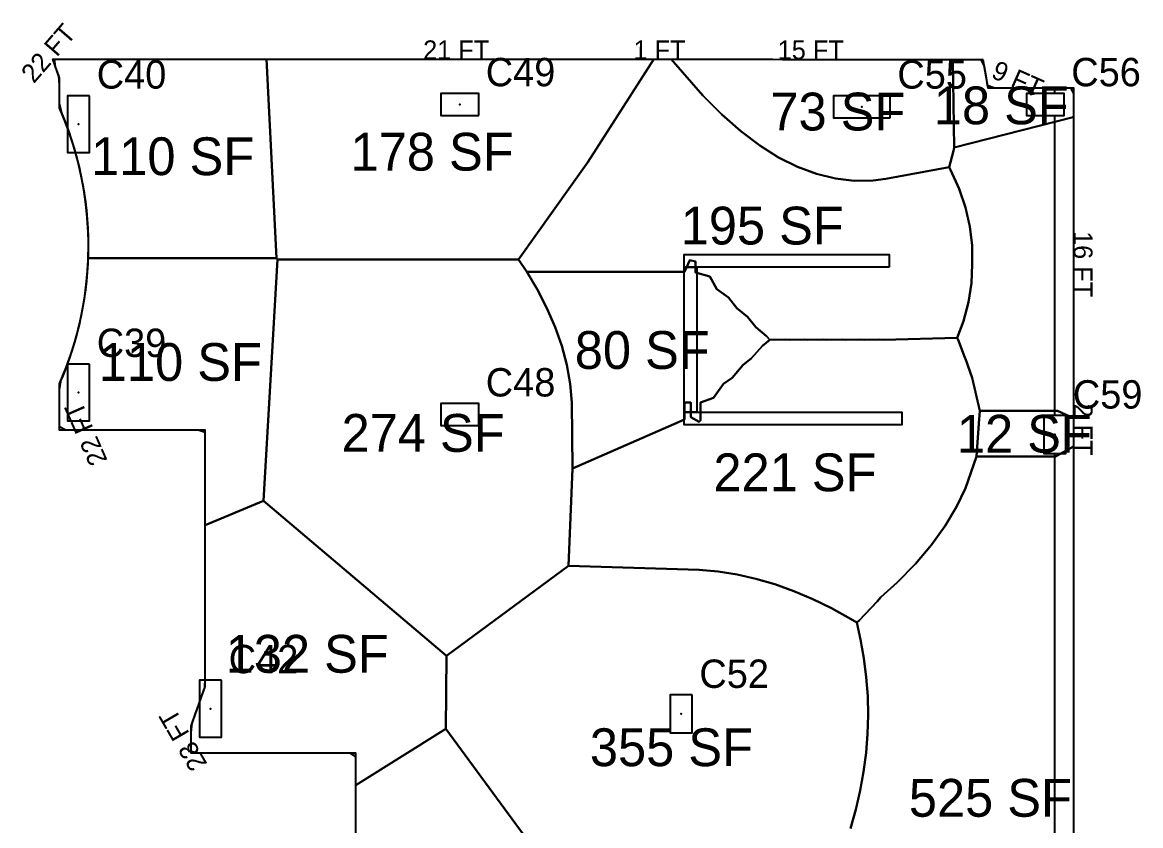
# Model space of a CAD drawing. Header units: metres. Extents: x 3272 to 9634, y 5311 to 56288.
# Drawn here: x 6108 to 6818, y 14502 to 15012 of the extents above; entities that cross this region are included whole.
import ezdxf
from ezdxf.enums import TextEntityAlignment as Align

# ---------------------------------------------------------------- set-up
doc = ezdxf.new("R2010")
doc.units = ezdxf.units.M
for name, color, linetype in [('BOUNDARY', 5, 'Continuous'), ('COL-LABEL', 2, 'Continuous'), ('COLS', 2, 'Continuous'), ('FLOOR_1_AREA_LABELS', 3, 'Continuous'), ('FLOOR_1_BOUNDARY', 5, 'Continuous'), ('FLOOR_1_COLUMNS', 7, 'Continuous'), ('FLOOR_1_FASCADE_COLUMNS', 30, 'Continuous'), ('FLOOR_1_FASCADE_WALLS', 4, 'Continuous'), ('FLOOR_1_LARGE_TRIBUTARY', 6, 'Continuous'), ('FLOOR_1_TRIBUTARY_COL_28', 2, 'Continuous'), ('FLOOR_1_TRIBUTARY_COL_29', 2, 'Continuous'), ('FLOOR_1_TRIBUTARY_COL_30', 2, 'Continuous'), ('FLOOR_1_TRIBUTARY_COL_31', 2, 'Continuous'), ('FLOOR_1_TRIBUTARY_COL_37', 2, 'Continuous'), ('FLOOR_1_TRIBUTARY_COL_41', 2, 'Continuous'), ('FLOOR_1_TRIBUTARY_COL_42', 2, 'Continuous'), ('FLOOR_1_TRIBUTARY_COL_43', 2, 'Continuous'), ('FLOOR_1_TRIBUTARY_COL_56', 2, 'Continuous'), ('FLOOR_1_TRIBUTARY_COL_61', 2, 'Continuous'), ('FLOOR_1_WALL_TRIBUTARY_33', 1, 'Continuous'), ('FLOOR_1_WALL_TRIBUTARY_34', 1, 'Continuous'), ('FLOOR_1_WALL_TRIBUTARY_35', 1, 'Continuous'), ('FLOOR_1_WALL_TRIBUTARY_39', 1, 'Continuous'), ('WALL', 4, 'Continuous')]:
    doc.layers.add(name, color=color, linetype=linetype)

msp = doc.modelspace()

# ---------------------------------------------------------------- linework, layer by layer
at = {"layer": 'BOUNDARY'}
msp.add_lwpolyline([(6319.76, 14439.93), (6319.76, 14547.93), (6215.23, 14547.93), (6215.23, 14564.93), (6224.23, 14590.22), (6224.23, 14752.84), (6131.79, 14752.84), (6131.79, 14782.16, 0.209129), (6131.79, 14957.41), (6131.79, 14976.15), (6127.51, 14988.21), (6717.76, 14988.15), (6720.76, 14970.15), (6775.28, 14970.15), (6775.28, 14074.09)], format="xyb", dxfattribs=at)
at = {"layer": 'COLS'}
for points in [[(6397.72, 14952.58), (6397.72, 14966.58), (6373.72, 14966.58), (6373.72, 14952.58)], [(6769.28, 14952.58), (6769.28, 14966.58), (6745.28, 14966.58), (6745.28, 14952.58)], [(6150.85, 14965.08), (6136.85, 14965.08), (6136.85, 14929.08), (6150.85, 14929.08)], [(6658.91, 14951.08), (6658.91, 14965.08), (6622.91, 14965.08), (6622.91, 14951.08)], [(6150.85, 14794.78), (6136.85, 14794.78), (6136.85, 14758.78), (6150.85, 14758.78)], [(6397.72, 14755.72), (6397.72, 14769.72), (6373.72, 14769.72), (6373.72, 14755.72)], [(6770.28, 14762.05), (6756.28, 14762.05), (6756.28, 14738.05), (6770.28, 14738.05)], [(6234.6, 14594.1), (6220.6, 14594.1), (6220.6, 14558.1), (6234.6, 14558.1)], [(6533.27, 14584.79), (6519.27, 14584.79), (6519.27, 14560.79), (6533.27, 14560.79)]]:
    msp.add_lwpolyline(points, close=True, dxfattribs=at)
at = {"layer": 'FLOOR_1_BOUNDARY'}
msp.add_lwpolyline([(6319.76, 14439.93), (6319.76, 14547.93), (6215.23, 14547.93), (6215.23, 14564.93), (6224.23, 14590.22), (6224.23, 14752.84), (6131.79, 14752.84), (6131.79, 14782.16), (6136.04, 14792.59), (6139.74, 14803.24), (6142.89, 14814.05), (6145.48, 14825.02), (6147.51, 14836.11), (6148.95, 14847.28), (6149.82, 14858.52), (6150.11, 14869.78), (6149.82, 14881.05), (6148.95, 14892.28), (6147.51, 14903.46), (6145.48, 14914.54), (6142.89, 14925.51), (6139.74, 14936.33), (6136.04, 14946.97), (6131.79, 14957.41), (6131.79, 14976.15), (6127.51, 14988.21), (6717.76, 14988.15), (6720.76, 14970.15), (6775.28, 14970.15), (6775.28, 14074.09)], dxfattribs=at)
at = {"layer": 'FLOOR_1_COLUMNS'}
for p in [(6385.72, 14959.58), (6757.28, 14959.58), (6640.91, 14958.08), (6143.85, 14947.08), (6143.85, 14776.78), (6385.72, 14762.72), (6763.28, 14750.05), (6227.6, 14576.1), (6526.27, 14572.79)]:
    msp.add_point(p, dxfattribs=at)
at = {"layer": 'FLOOR_1_FASCADE_COLUMNS'}
for points in [[(6149.87, 14860.41), (6150.03, 14866.41), (6150.05, 14872.41), (6149.89, 14878.4), (6149.56, 14884.39), (6149.1, 14890.38), (6148.43, 14896.34), (6147.66, 14902.29), (6146.64, 14908.2), (6145.56, 14914.1), (6144.21, 14919.94), (6142.82, 14925.78), (6141.14, 14931.54), (6139.41, 14937.29), (6137.44, 14942.95), (6135.38, 14948.59), (6133.12, 14954.14), (6131.79, 14959.88), (6131.79, 14965.88), (6131.79, 14971.88), (6131.21, 14977.78), (6129.2, 14983.44), (6128.45, 14988.21), (6134.45, 14988.21), (6140.45, 14988.21), (6146.45, 14988.21), (6152.45, 14988.21), (6158.45, 14988.21), (6164.45, 14988.21), (6170.45, 14988.2), (6176.45, 14988.2), (6182.45, 14988.2), (6188.45, 14988.2), (6194.45, 14988.2), (6200.45, 14988.2), (6206.45, 14988.2), (6212.45, 14988.2), (6218.45, 14988.2), (6224.45, 14988.2), (6230.45, 14988.2), (6236.45, 14988.2), (6242.45, 14988.2), (6248.45, 14988.2), (6254.45, 14988.2), (6260.45, 14988.2)], [(6260.45, 14988.2), (6266.45, 14988.2), (6272.45, 14988.19), (6278.45, 14988.19), (6284.45, 14988.19), (6290.45, 14988.19), (6296.45, 14988.19), (6302.45, 14988.19), (6308.45, 14988.19), (6314.45, 14988.19), (6320.45, 14988.19), (6326.45, 14988.19), (6332.45, 14988.19), (6338.45, 14988.19), (6344.45, 14988.19), (6350.45, 14988.19), (6356.45, 14988.19), (6362.45, 14988.19), (6368.45, 14988.19), (6374.45, 14988.19), (6380.45, 14988.18), (6386.45, 14988.18), (6392.45, 14988.18), (6398.45, 14988.18), (6404.45, 14988.18), (6410.45, 14988.18), (6416.45, 14988.18), (6422.45, 14988.18), (6428.45, 14988.18), (6434.45, 14988.18), (6440.45, 14988.18), (6446.45, 14988.18), (6452.45, 14988.18), (6458.45, 14988.18), (6464.45, 14988.18), (6470.45, 14988.18), (6476.45, 14988.18), (6482.45, 14988.17), (6488.45, 14988.17), (6494.45, 14988.17), (6500.45, 14988.17), (6506.45, 14988.17)], [(6518.45, 14988.17), (6524.45, 14988.17), (6530.45, 14988.17), (6536.45, 14988.17), (6542.45, 14988.17), (6548.45, 14988.17), (6554.45, 14988.17), (6560.45, 14988.17), (6566.45, 14988.17), (6572.45, 14988.17), (6578.45, 14988.17), (6584.45, 14988.17), (6590.45, 14988.16), (6596.45, 14988.16), (6602.45, 14988.16), (6608.45, 14988.16), (6614.45, 14988.16), (6620.45, 14988.16), (6626.45, 14988.16), (6632.45, 14988.16), (6638.45, 14988.16), (6644.45, 14988.16), (6650.45, 14988.16), (6656.45, 14988.16), (6662.45, 14988.16), (6668.45, 14988.16), (6674.45, 14988.16), (6680.45, 14988.16), (6686.45, 14988.16), (6692.45, 14988.15), (6698.45, 14988.15)], [(6698.45, 14988.15), (6704.45, 14988.15), (6710.45, 14988.15), (6716.45, 14988.15), (6718.53, 14983.53), (6719.52, 14977.61), (6720.51, 14971.69), (6725.2, 14970.15), (6731.2, 14970.15), (6737.2, 14970.15), (6743.2, 14970.15), (6749.2, 14970.15), (6755.2, 14970.15), (6761.2, 14970.15), (6767.2, 14970.15), (6773.2, 14970.15), (6775.28, 14966.23), (6775.28, 14960.23), (6775.28, 14954.23)], [(6224.23, 14691.37), (6224.23, 14697.37), (6224.23, 14703.37), (6224.23, 14709.37), (6224.23, 14715.37), (6224.23, 14721.37), (6224.23, 14727.37), (6224.23, 14733.37), (6224.23, 14739.37), (6224.23, 14745.37), (6224.23, 14751.37), (6219.7, 14752.84), (6213.7, 14752.84), (6207.7, 14752.84), (6201.7, 14752.84), (6195.7, 14752.84), (6189.7, 14752.84), (6183.7, 14752.84), (6177.7, 14752.84), (6171.7, 14752.84), (6165.7, 14752.84), (6159.7, 14752.84), (6153.7, 14752.84), (6147.7, 14752.84), (6141.7, 14752.84), (6135.7, 14752.84), (6131.79, 14754.93), (6131.79, 14760.93), (6131.79, 14766.93), (6131.79, 14772.93), (6131.79, 14778.93), (6132.83, 14784.73), (6135.1, 14790.28), (6137.19, 14795.9), (6139.16, 14801.57), (6140.93, 14807.3), (6142.61, 14813.06), (6144.04, 14818.89), (6145.41, 14824.73), (6146.51, 14830.63), (6147.56, 14836.53), (6148.33, 14842.48), (6149.04, 14848.44), (6149.51, 14854.42), (6149.87, 14860.41)], [(6775.28, 14762.23), (6775.28, 14756.23), (6775.28, 14750.23), (6775.28, 14744.23)], [(6319.76, 14527.45), (6319.76, 14533.45), (6319.76, 14539.45), (6319.76, 14545.45), (6316.24, 14547.93), (6310.24, 14547.93), (6304.24, 14547.93), (6298.24, 14547.93), (6292.24, 14547.93), (6286.24, 14547.93), (6280.24, 14547.93), (6274.24, 14547.93), (6268.24, 14547.93), (6262.24, 14547.93), (6256.24, 14547.93), (6250.24, 14547.93), (6244.24, 14547.93), (6238.24, 14547.93), (6232.24, 14547.93), (6226.24, 14547.93), (6220.24, 14547.93), (6215.23, 14548.92), (6215.23, 14554.92), (6215.23, 14560.92), (6215.89, 14566.81), (6217.91, 14572.46), (6219.92, 14578.11), (6221.93, 14583.76), (6223.94, 14589.42), (6224.23, 14595.37), (6224.23, 14601.37), (6224.23, 14607.37), (6224.23, 14613.37), (6224.23, 14619.37), (6224.23, 14625.37), (6224.23, 14631.37), (6224.23, 14637.37), (6224.23, 14643.37), (6224.23, 14649.37), (6224.23, 14655.37), (6224.23, 14661.37), (6224.23, 14667.37), (6224.23, 14673.37), (6224.23, 14679.37), (6224.23, 14685.37), (6224.23, 14691.37)], [(6319.76, 14497.45), (6319.76, 14503.45), (6319.76, 14509.45), (6319.76, 14515.45), (6319.76, 14521.45), (6319.76, 14527.45)]]:
    msp.add_lwpolyline(points, dxfattribs=at)
at = {"layer": 'FLOOR_1_FASCADE_WALLS'}
for points in [[(6506.45, 14988.17), (6512.45, 14988.17), (6518.45, 14988.17)], [(6775.28, 14954.23), (6775.28, 14948.23), (6775.28, 14942.23), (6775.28, 14936.23), (6775.28, 14930.23), (6775.28, 14924.23), (6775.28, 14918.23), (6775.28, 14912.23), (6775.28, 14906.23), (6775.28, 14900.23), (6775.28, 14894.23), (6775.28, 14888.23), (6775.28, 14882.23), (6775.28, 14876.23), (6775.28, 14870.23), (6775.28, 14864.23), (6775.28, 14858.23), (6775.28, 14852.23), (6775.28, 14846.23), (6775.28, 14840.23), (6775.28, 14834.23), (6775.28, 14828.23), (6775.28, 14822.23), (6775.28, 14816.23), (6775.28, 14810.23), (6775.28, 14804.23), (6775.28, 14798.23), (6775.28, 14792.23), (6775.28, 14786.23), (6775.28, 14780.23), (6775.28, 14774.23), (6775.28, 14768.23), (6775.28, 14762.23)], [(6775.28, 14744.23), (6775.28, 14738.23), (6775.28, 14732.23), (6775.28, 14726.23), (6775.28, 14720.23), (6775.28, 14714.23), (6775.28, 14708.23), (6775.28, 14702.23), (6775.28, 14696.23), (6775.28, 14690.23), (6775.28, 14684.23), (6775.28, 14678.23), (6775.28, 14672.23), (6775.28, 14666.23), (6775.28, 14660.23), (6775.28, 14654.23), (6775.28, 14648.23), (6775.28, 14642.23), (6775.28, 14636.23), (6775.28, 14630.23), (6775.28, 14624.23), (6775.28, 14618.23), (6775.28, 14612.23), (6775.28, 14606.23), (6775.28, 14600.23), (6775.28, 14594.23), (6775.28, 14588.23), (6775.28, 14582.23), (6775.28, 14576.23), (6775.28, 14570.23), (6775.28, 14564.23), (6775.28, 14558.23), (6775.28, 14552.23), (6775.28, 14546.23), (6775.28, 14540.23), (6775.28, 14534.23), (6775.28, 14528.23), (6775.28, 14522.23), (6775.28, 14516.23), (6775.28, 14510.23), (6775.28, 14504.23), (6775.28, 14498.23)]]:
    msp.add_lwpolyline(points, dxfattribs=at)
at = {"layer": 'FLOOR_1_LARGE_TRIBUTARY'}
for points in [[(6269.51, 14861.93), (6149.91, 14861.93), (6150.11, 14869.78), (6149.82, 14881.05), (6148.95, 14892.28), (6147.51, 14903.46), (6145.48, 14914.54), (6142.89, 14925.51), (6139.74, 14936.33), (6136.04, 14946.97), (6131.79, 14957.41), (6131.79, 14976.15), (6127.51, 14988.21), (6262.98, 14988.2), (6269.51, 14861.93)], [(6466.89, 14922.84), (6422.98, 14861.15), (6270.1, 14861.15), (6269.51, 14861.93), (6262.98, 14988.2), (6508.85, 14988.17), (6466.89, 14922.84)], [(6561.49, 14830.31), (6556.31, 14837.08), (6548.91, 14842.31), (6544.31, 14850.43), (6535.25, 14852.84), (6535.25, 14859.8), (6531.77, 14860.62), (6528.3, 14853.24), (6428.28, 14853.24), (6422.98, 14861.15), (6466.89, 14922.84), (6508.85, 14988.17), (6519.92, 14988.17), (6540.06, 14965.23), (6552.06, 14953.09), (6564.06, 14942.49), (6576.06, 14933.42), (6588.06, 14925.89), (6600.06, 14919.9), (6612.06, 14915.44), (6624.06, 14912.52), (6636.06, 14911.13), (6648.06, 14911.27), (6656.19, 14912.41), (6696.19, 14919.84), (6697.19, 14918.09), (6702.65, 14906.09), (6706.74, 14894.09), (6709.46, 14882.09), (6710.81, 14870.09), (6710.79, 14860.3), (6710.95, 14858.09), (6710.47, 14846.09), (6708.62, 14834.09), (6705.39, 14822.09), (6701.29, 14811.38), (6654.68, 14810.18), (6652.31, 14810.42), (6642.68, 14810.18), (6640.31, 14810.42), (6630.68, 14810.18), (6628.31, 14810.42), (6618.68, 14810.18), (6616.31, 14810.42), (6606.68, 14810.18), (6604.31, 14810.42), (6594.68, 14810.18), (6592.31, 14810.42), (6582.68, 14810.18), (6582.4, 14810.21), (6580.31, 14812.59), (6573.71, 14818.31), (6568.31, 14824.74), (6561.49, 14830.31)], [(6699.44, 14932.3), (6699.04, 14930.09), (6696.19, 14919.84), (6656.19, 14912.41), (6648.06, 14911.27), (6636.06, 14911.13), (6624.06, 14912.52), (6612.06, 14915.44), (6600.06, 14919.9), (6588.06, 14925.89), (6576.06, 14933.42), (6564.06, 14942.49), (6552.06, 14953.09), (6540.06, 14965.23), (6519.92, 14988.17), (6698.72, 14988.15), (6699.44, 14932.3)], [(6708.62, 14834.09), (6710.47, 14846.09), (6710.95, 14858.09), (6710.79, 14860.3), (6710.81, 14870.09), (6709.46, 14882.09), (6706.74, 14894.09), (6702.65, 14906.09), (6697.19, 14918.09), (6696.19, 14919.84), (6699.04, 14930.09), (6699.44, 14932.3), (6774.92, 14951.57), (6775.28, 14951.81), (6775.28, 14926.21), (6775.28, 14914.21), (6775.28, 14902.21), (6775.28, 14890.21), (6775.28, 14878.21), (6775.28, 14866.21), (6775.28, 14854.21), (6775.28, 14842.21), (6775.28, 14830.21), (6775.28, 14818.21), (6775.28, 14806.21), (6775.28, 14794.21), (6775.28, 14782.21), (6775.28, 14760.37), (6765.05, 14765.07), (6715.7, 14765.07), (6710.89, 14786.09), (6706.67, 14798.09), (6706.28, 14798.91), (6701.94, 14810.09), (6701.29, 14811.38), (6705.39, 14822.09), (6708.62, 14834.09)], [(6269.51, 14861.93), (6270.1, 14861.15), (6261.19, 14707.93), (6224.23, 14692.51), (6224.23, 14752.84), (6131.79, 14752.84), (6131.79, 14782.16), (6136.04, 14792.59), (6139.74, 14803.24), (6142.89, 14814.05), (6145.48, 14825.02), (6147.51, 14836.11), (6148.95, 14847.28), (6149.82, 14858.52), (6149.91, 14861.93), (6269.51, 14861.93)], [(6270.1, 14861.15), (6422.98, 14861.15), (6428.28, 14853.24), (6434.85, 14842.3), (6441.05, 14830.3), (6446.24, 14818.3), (6450.41, 14806.3), (6453.58, 14794.3), (6455.73, 14782.3), (6456.88, 14770.3), (6457.34, 14728.51), (6454.62, 14666.74), (6377.32, 14609.54), (6261.19, 14707.93), (6270.1, 14861.15)], [(6450.41, 14806.3), (6446.24, 14818.3), (6441.05, 14830.3), (6434.85, 14842.3), (6428.28, 14853.24), (6528.3, 14853.24), (6531.77, 14860.62), (6535.25, 14859.8), (6535.25, 14852.84), (6544.31, 14850.43), (6548.91, 14842.31), (6556.31, 14837.08), (6561.49, 14830.31), (6568.31, 14824.74), (6573.71, 14818.31), (6580.31, 14812.59), (6582.4, 14810.21), (6577.79, 14806.31), (6570.68, 14798.33), (6565.61, 14794.31), (6558.68, 14786.09), (6553.18, 14782.31), (6546.68, 14773.39), (6538.46, 14770.31), (6538.44, 14764.3), (6538.44, 14758.89), (6537.69, 14758.19), (6532.44, 14761.14), (6532.44, 14764.3), (6532.42, 14770.31), (6532.2, 14770.45), (6528.44, 14770.3), (6528.44, 14759.64), (6457.34, 14728.51), (6456.88, 14770.3), (6455.73, 14782.3), (6453.58, 14794.3), (6450.41, 14806.3)], [(6585.69, 14655.02), (6573.69, 14658.51), (6561.69, 14661.22), (6549.69, 14663.14), (6537.69, 14664.28), (6454.62, 14666.74), (6457.34, 14728.51), (6528.44, 14759.64), (6528.44, 14770.3), (6532.2, 14770.45), (6532.42, 14770.31), (6532.44, 14764.3), (6532.44, 14761.14), (6537.69, 14758.19), (6538.44, 14758.89), (6538.44, 14764.3), (6538.46, 14770.31), (6546.68, 14773.39), (6553.18, 14782.31), (6558.68, 14786.09), (6565.61, 14794.31), (6570.68, 14798.33), (6577.79, 14806.31), (6582.4, 14810.21), (6582.68, 14810.18), (6592.31, 14810.42), (6594.68, 14810.18), (6604.31, 14810.42), (6606.68, 14810.18), (6616.31, 14810.42), (6618.68, 14810.18), (6628.31, 14810.42), (6630.68, 14810.18), (6640.31, 14810.42), (6642.68, 14810.18), (6652.31, 14810.42), (6654.68, 14810.18), (6701.29, 14811.38), (6701.94, 14810.09), (6706.28, 14798.91), (6706.67, 14798.09), (6710.89, 14786.09), (6715.7, 14765.07), (6715.05, 14757.11), (6713.7, 14736.07), (6706.65, 14716.09), (6700.93, 14704.09), (6693.72, 14692.09), (6685.04, 14680.09), (6674.86, 14668.09), (6663.2, 14656.09), (6653, 14646.77), (6650.69, 14644.09), (6639.22, 14632.09), (6637.75, 14630.69), (6633.69, 14633.2), (6621.69, 14639.83), (6609.69, 14645.68), (6597.69, 14650.74), (6585.69, 14655.02)], [(6261.19, 14707.93), (6377.32, 14609.54), (6376.81, 14563.41), (6319.76, 14527.67), (6319.76, 14547.93), (6215.23, 14547.93), (6215.23, 14564.93), (6224.23, 14590.22), (6224.23, 14692.51), (6261.19, 14707.93)], [(6376.81, 14563.41), (6476.28, 14427.96), (6470.04, 14421.54), (6458.04, 14410.19), (6421.42, 14378.47), (6411.23, 14372.2), (6411.23, 14406.24), (6310.76, 14406.24), (6310.76, 14416.83), (6319.76, 14439.93), (6319.76, 14527.67), (6376.81, 14563.41)]]:
    msp.add_lwpolyline(points, close=True, dxfattribs=at)
for points in [[(6633.7, 14500.09), (6637.08, 14512.09), (6639.85, 14524.09), (6642.01, 14536.09), (6643.56, 14548.09), (6644.51, 14560.09), (6644.85, 14572.09), (6644.58, 14584.09), (6643.7, 14596.09), (6642.22, 14608.09), (6640.13, 14620.09), (6637.75, 14630.69), (6639.22, 14632.09), (6650.69, 14644.09), (6653, 14646.77), (6663.2, 14656.09), (6674.86, 14668.09), (6685.04, 14680.09), (6693.72, 14692.09), (6700.93, 14704.09), (6706.65, 14716.09), (6713.7, 14736.07), (6763.71, 14736.07), (6775.28, 14742.42), (6775.28, 14722.21), (6775.28, 14710.21), (6775.28, 14698.21), (6775.28, 14686.21), (6775.28, 14674.21), (6775.28, 14662.21), (6775.28, 14650.21), (6775.28, 14638.21), (6775.28, 14626.21), (6775.28, 14614.21), (6775.28, 14602.21), (6775.28, 14590.21), (6775.28, 14578.21), (6775.28, 14566.21), (6775.28, 14554.21), (6775.28, 14542.21), (6775.28, 14530.21), (6775.28, 14518.21), (6775.28, 14506.21), (6775.28, 14494.21)], [(6476.28, 14427.96), (6376.81, 14563.41), (6377.32, 14609.54), (6377.32, 14609.54), (6454.62, 14666.74), (6537.69, 14664.28), (6549.69, 14663.14), (6561.69, 14661.22), (6573.69, 14658.51), (6585.69, 14655.02), (6597.69, 14650.74), (6609.69, 14645.68), (6621.69, 14639.83), (6633.69, 14633.2), (6637.75, 14630.69), (6640.13, 14620.09), (6642.22, 14608.09), (6643.7, 14596.09), (6644.58, 14584.09), (6644.85, 14572.09), (6644.51, 14560.09), (6643.56, 14548.09), (6642.01, 14536.09), (6639.85, 14524.09), (6637.08, 14512.09), (6633.7, 14500.09)]]:
    msp.add_lwpolyline(points, dxfattribs=at)
at = {"layer": 'FLOOR_1_TRIBUTARY_COL_28'}
msp.add_lwpolyline([(6261.19, 14707.93), (6377.32, 14609.54), (6376.81, 14563.41), (6319.76, 14527.67), (6319.76, 14547.93), (6215.23, 14547.93), (6215.23, 14564.93), (6224.23, 14590.22), (6224.23, 14692.51), (6261.19, 14707.93)], close=True, dxfattribs=at)
at = {"layer": 'FLOOR_1_TRIBUTARY_COL_29'}
msp.add_lwpolyline([(6269.51, 14861.93), (6270.1, 14861.15), (6261.19, 14707.93), (6224.23, 14692.51), (6224.23, 14752.84), (6131.79, 14752.84), (6131.79, 14782.16), (6136.04, 14792.59), (6139.74, 14803.24), (6142.89, 14814.05), (6145.48, 14825.02), (6147.51, 14836.11), (6148.95, 14847.28), (6149.82, 14858.52), (6149.91, 14861.93), (6269.51, 14861.93)], close=True, dxfattribs=at)
at = {"layer": 'FLOOR_1_TRIBUTARY_COL_30'}
msp.add_lwpolyline([(6699.44, 14932.3), (6699.04, 14930.09), (6696.19, 14919.84), (6656.19, 14912.41), (6648.06, 14911.27), (6636.06, 14911.13), (6624.06, 14912.52), (6612.06, 14915.44), (6600.06, 14919.9), (6588.06, 14925.89), (6576.06, 14933.42), (6564.06, 14942.49), (6552.06, 14953.09), (6540.06, 14965.23), (6519.92, 14988.17), (6698.72, 14988.15), (6699.44, 14932.3)], close=True, dxfattribs=at)
at = {"layer": 'FLOOR_1_TRIBUTARY_COL_31'}
msp.add_lwpolyline([(6269.51, 14861.93), (6149.91, 14861.93), (6150.11, 14869.78), (6149.82, 14881.05), (6148.95, 14892.28), (6147.51, 14903.46), (6145.48, 14914.54), (6142.89, 14925.51), (6139.74, 14936.33), (6136.04, 14946.97), (6131.79, 14957.41), (6131.79, 14976.15), (6127.51, 14988.21), (6262.98, 14988.2), (6269.51, 14861.93)], close=True, dxfattribs=at)
at = {"layer": 'FLOOR_1_TRIBUTARY_COL_37'}
msp.add_lwpolyline([(6376.81, 14563.41), (6476.28, 14427.96), (6470.04, 14421.54), (6458.04, 14410.19), (6421.42, 14378.47), (6411.23, 14372.2), (6411.23, 14406.24), (6310.76, 14406.24), (6310.76, 14416.83), (6319.76, 14439.93), (6319.76, 14527.67), (6376.81, 14563.41)], close=True, dxfattribs=at)
at = {"layer": 'FLOOR_1_TRIBUTARY_COL_41'}
msp.add_lwpolyline([(6466.89, 14922.84), (6422.98, 14861.15), (6270.1, 14861.15), (6269.51, 14861.93), (6262.98, 14988.2), (6508.85, 14988.17), (6466.89, 14922.84)], close=True, dxfattribs=at)
at = {"layer": 'FLOOR_1_TRIBUTARY_COL_42'}
msp.add_lwpolyline([(6774.92, 14951.57), (6699.44, 14932.3), (6698.72, 14988.15), (6717.76, 14988.15), (6720.76, 14970.15), (6775.28, 14970.15), (6775.28, 14951.81), (6774.92, 14951.57)], close=True, dxfattribs=at)
at = {"layer": 'FLOOR_1_TRIBUTARY_COL_43'}
msp.add_lwpolyline([(6715.7, 14765.07), (6765.05, 14765.07), (6775.28, 14760.37), (6775.28, 14742.42), (6763.71, 14736.07), (6713.7, 14736.07), (6715.05, 14757.11), (6715.7, 14765.07)], close=True, dxfattribs=at)
at = {"layer": 'FLOOR_1_TRIBUTARY_COL_56'}
msp.add_lwpolyline([(6270.1, 14861.15), (6422.98, 14861.15), (6428.28, 14853.24), (6434.85, 14842.3), (6441.05, 14830.3), (6446.24, 14818.3), (6450.41, 14806.3), (6453.58, 14794.3), (6455.73, 14782.3), (6456.88, 14770.3), (6457.34, 14728.51), (6454.62, 14666.74), (6377.32, 14609.54), (6261.19, 14707.93), (6270.1, 14861.15)], close=True, dxfattribs=at)
at = {"layer": 'FLOOR_1_TRIBUTARY_COL_61'}
msp.add_lwpolyline([(6476.28, 14427.96), (6376.81, 14563.41), (6377.32, 14609.54), (6377.32, 14609.54), (6454.62, 14666.74), (6537.69, 14664.28), (6549.69, 14663.14), (6561.69, 14661.22), (6573.69, 14658.51), (6585.69, 14655.02), (6597.69, 14650.74), (6609.69, 14645.68), (6621.69, 14639.83), (6633.69, 14633.2), (6637.75, 14630.69), (6640.13, 14620.09), (6642.22, 14608.09), (6643.7, 14596.09), (6644.58, 14584.09), (6644.85, 14572.09), (6644.51, 14560.09), (6643.56, 14548.09), (6642.01, 14536.09), (6639.85, 14524.09), (6637.08, 14512.09), (6633.7, 14500.09)], dxfattribs=at)
at = {"layer": 'FLOOR_1_WALL_TRIBUTARY_33'}
msp.add_lwpolyline([(6585.69, 14655.02), (6573.69, 14658.51), (6561.69, 14661.22), (6549.69, 14663.14), (6537.69, 14664.28), (6454.62, 14666.74), (6457.34, 14728.51), (6528.44, 14759.64), (6528.44, 14770.3), (6532.2, 14770.45), (6532.42, 14770.31), (6532.44, 14764.3), (6532.44, 14761.14), (6537.69, 14758.19), (6538.44, 14758.89), (6538.44, 14764.3), (6538.46, 14770.31), (6546.68, 14773.39), (6553.18, 14782.31), (6558.68, 14786.09), (6565.61, 14794.31), (6570.68, 14798.33), (6577.79, 14806.31), (6582.4, 14810.21), (6582.68, 14810.18), (6592.31, 14810.42), (6594.68, 14810.18), (6604.31, 14810.42), (6606.68, 14810.18), (6616.31, 14810.42), (6618.68, 14810.18), (6628.31, 14810.42), (6630.68, 14810.18), (6640.31, 14810.42), (6642.68, 14810.18), (6652.31, 14810.42), (6654.68, 14810.18), (6701.29, 14811.38), (6701.94, 14810.09), (6706.28, 14798.91), (6706.67, 14798.09), (6710.89, 14786.09), (6715.7, 14765.07), (6715.05, 14757.11), (6713.7, 14736.07), (6706.65, 14716.09), (6700.93, 14704.09), (6693.72, 14692.09), (6685.04, 14680.09), (6674.86, 14668.09), (6663.2, 14656.09), (6653, 14646.77), (6650.69, 14644.09), (6639.22, 14632.09), (6637.75, 14630.69), (6633.69, 14633.2), (6621.69, 14639.83), (6609.69, 14645.68), (6597.69, 14650.74), (6585.69, 14655.02)], close=True, dxfattribs=at)
at = {"layer": 'FLOOR_1_WALL_TRIBUTARY_34'}
msp.add_lwpolyline([(6561.49, 14830.31), (6556.31, 14837.08), (6548.91, 14842.31), (6544.31, 14850.43), (6535.25, 14852.84), (6535.25, 14859.8), (6531.77, 14860.62), (6528.3, 14853.24), (6428.28, 14853.24), (6422.98, 14861.15), (6466.89, 14922.84), (6508.85, 14988.17), (6519.92, 14988.17), (6540.06, 14965.23), (6552.06, 14953.09), (6564.06, 14942.49), (6576.06, 14933.42), (6588.06, 14925.89), (6600.06, 14919.9), (6612.06, 14915.44), (6624.06, 14912.52), (6636.06, 14911.13), (6648.06, 14911.27), (6656.19, 14912.41), (6696.19, 14919.84), (6697.19, 14918.09), (6702.65, 14906.09), (6706.74, 14894.09), (6709.46, 14882.09), (6710.81, 14870.09), (6710.79, 14860.3), (6710.95, 14858.09), (6710.47, 14846.09), (6708.62, 14834.09), (6705.39, 14822.09), (6701.29, 14811.38), (6654.68, 14810.18), (6652.31, 14810.42), (6642.68, 14810.18), (6640.31, 14810.42), (6630.68, 14810.18), (6628.31, 14810.42), (6618.68, 14810.18), (6616.31, 14810.42), (6606.68, 14810.18), (6604.31, 14810.42), (6594.68, 14810.18), (6592.31, 14810.42), (6582.68, 14810.18), (6582.4, 14810.21), (6580.31, 14812.59), (6573.71, 14818.31), (6568.31, 14824.74), (6561.49, 14830.31)], close=True, dxfattribs=at)
at = {"layer": 'FLOOR_1_WALL_TRIBUTARY_35'}
msp.add_lwpolyline([(6450.41, 14806.3), (6446.24, 14818.3), (6441.05, 14830.3), (6434.85, 14842.3), (6428.28, 14853.24), (6528.3, 14853.24), (6531.77, 14860.62), (6535.25, 14859.8), (6535.25, 14852.84), (6544.31, 14850.43), (6548.91, 14842.31), (6556.31, 14837.08), (6561.49, 14830.31), (6568.31, 14824.74), (6573.71, 14818.31), (6580.31, 14812.59), (6582.4, 14810.21), (6577.79, 14806.31), (6570.68, 14798.33), (6565.61, 14794.31), (6558.68, 14786.09), (6553.18, 14782.31), (6546.68, 14773.39), (6538.46, 14770.31), (6538.44, 14764.3), (6538.44, 14758.89), (6537.69, 14758.19), (6532.44, 14761.14), (6532.44, 14764.3), (6532.42, 14770.31), (6532.2, 14770.45), (6528.44, 14770.3), (6528.44, 14759.64), (6457.34, 14728.51), (6456.88, 14770.3), (6455.73, 14782.3), (6453.58, 14794.3), (6450.41, 14806.3)], close=True, dxfattribs=at)
at = {"layer": 'FLOOR_1_WALL_TRIBUTARY_39'}
msp.add_lwpolyline([(6708.62, 14834.09), (6710.47, 14846.09), (6710.95, 14858.09), (6710.79, 14860.3), (6710.81, 14870.09), (6709.46, 14882.09), (6706.74, 14894.09), (6702.65, 14906.09), (6697.19, 14918.09), (6696.19, 14919.84), (6699.04, 14930.09), (6699.44, 14932.3), (6774.92, 14951.57), (6775.28, 14951.81), (6775.28, 14926.21), (6775.28, 14914.21), (6775.28, 14902.21), (6775.28, 14890.21), (6775.28, 14878.21), (6775.28, 14866.21), (6775.28, 14854.21), (6775.28, 14842.21), (6775.28, 14830.21), (6775.28, 14818.21), (6775.28, 14806.21), (6775.28, 14794.21), (6775.28, 14782.21), (6775.28, 14760.37), (6765.05, 14765.07), (6715.7, 14765.07), (6710.89, 14786.09), (6706.67, 14798.09), (6706.28, 14798.91), (6701.94, 14810.09), (6701.29, 14811.38), (6705.39, 14822.09), (6708.62, 14834.09)], close=True, dxfattribs=at)
msp.add_lwpolyline([(6633.7, 14500.09), (6637.08, 14512.09), (6639.85, 14524.09), (6642.01, 14536.09), (6643.56, 14548.09), (6644.51, 14560.09), (6644.85, 14572.09), (6644.58, 14584.09), (6643.7, 14596.09), (6642.22, 14608.09), (6640.13, 14620.09), (6637.75, 14630.69), (6639.22, 14632.09), (6650.69, 14644.09), (6653, 14646.77), (6663.2, 14656.09), (6674.86, 14668.09), (6685.04, 14680.09), (6693.72, 14692.09), (6700.93, 14704.09), (6706.65, 14716.09), (6713.7, 14736.07), (6763.71, 14736.07), (6775.28, 14742.42), (6775.28, 14722.21), (6775.28, 14710.21), (6775.28, 14698.21), (6775.28, 14686.21), (6775.28, 14674.21), (6775.28, 14662.21), (6775.28, 14650.21), (6775.28, 14638.21), (6775.28, 14626.21), (6775.28, 14614.21), (6775.28, 14602.21), (6775.28, 14590.21), (6775.28, 14578.21), (6775.28, 14566.21), (6775.28, 14554.21), (6775.28, 14542.21), (6775.28, 14530.21), (6775.28, 14518.21), (6775.28, 14506.21), (6775.28, 14494.21)], dxfattribs=at)
at = {"layer": 'WALL'}
for points in [[(6763.28, 14074.09), (6763.28, 14217.89), (6763.28, 14738.05), (6770.28, 14738.05), (6770.28, 14762.05), (6763.28, 14762.05), (6763.28, 14952.58), (6769.28, 14952.58), (6769.28, 14966.58), (6763.28, 14966.58), (6763.28, 14970.15), (6775.28, 14970.15), (6775.28, 14074.09)], [(6658.31, 14856.3), (6653.17, 14856.3), (6528.19, 14856.3), (6528.19, 14864.3), (6658.31, 14864.3)], [(6528.19, 14764.3), (6528.19, 14848.29), (6528.19, 14856.3), (6536.19, 14856.3), (6536.19, 14764.3)], [(6639.69, 14756.3), (6536.19, 14756.3), (6528.19, 14756.3), (6528.19, 14764.3), (6666.31, 14764.3), (6666.31, 14756.3)]]:
    msp.add_lwpolyline(points, close=True, dxfattribs=at)

# ---------------------------------------------------------------- texts
at = {"layer": 'COL-LABEL'}
for s, p in [('C40', (6155.35, 14969.58)), ('C49', (6402.22, 14971.08)), ('C55', (6663.41, 14969.58)), ('C56', (6773.78, 14971.08)), ('C39', (6155.35, 14799.28)), ('C48', (6402.22, 14774.22)), ('C59', (6774.78, 14766.55)), ('C42', (6239.1, 14598.6)), ('C52', (6537.77, 14589.29))]:
    msp.add_text(s, height=18, dxfattribs=at).set_placement(p)
at = {"layer": 'FLOOR_1_AREA_LABELS'}
for s, p in [('73 SF', (6625.66, 14955.03)), ('18 SF', (6729.38, 14958.95)), ('110 SF', (6203.53, 14926.67)), ('178 SF', (6368.16, 14929.54)), ('195 SF', (6577.67, 14882.67)), ('80 SF', (6501.53, 14803.71)), ('110 SF', (6208.41, 14796.09)), ('274 SF', (6362.45, 14751.1)), ('12 SF', (6744.01, 14750.57)), ('221 SF', (6598.42, 14726.09)), ('132 SF', (6288.91, 14610.92)), ('355 SF', (6520.03, 14551.63)), ('525 SF', (6722.44, 14519.53))]:
    msp.add_text(s, height=24, dxfattribs=at).set_placement(p, align=Align.MIDDLE_CENTER)
at = {"layer": 'FLOOR_1_FASCADE_COLUMNS'}
for s, rotation, p in [('22 FT', 49.12878, (6124.6, 14992.13)), ('21 FT', -0.00546, (6383.45, 14994.18)), ('15 FT', -0.00546, (6608.45, 14994.16)), ('9 FT', -23.82294, (6739.83, 14975.64)), ('22 FT', 113.74241, (6148.43, 14750.43)), ('2 FT', -90, (6781.28, 14753.23)), ('23 FT', 120.23356, (6210.04, 14556.13))]:
    msp.add_text(s, height=12, rotation=rotation, dxfattribs=at).set_placement(p, align=Align.MIDDLE_CENTER)
at = {"layer": 'FLOOR_1_FASCADE_WALLS'}
for s, rotation, p in [('1 FT', -0.00546, (6512.45, 14994.17)), ('16 FT', -90, (6781.28, 14858.23))]:
    msp.add_text(s, height=12, rotation=rotation, dxfattribs=at).set_placement(p, align=Align.MIDDLE_CENTER)

doc.saveas('drawing.dxf')
